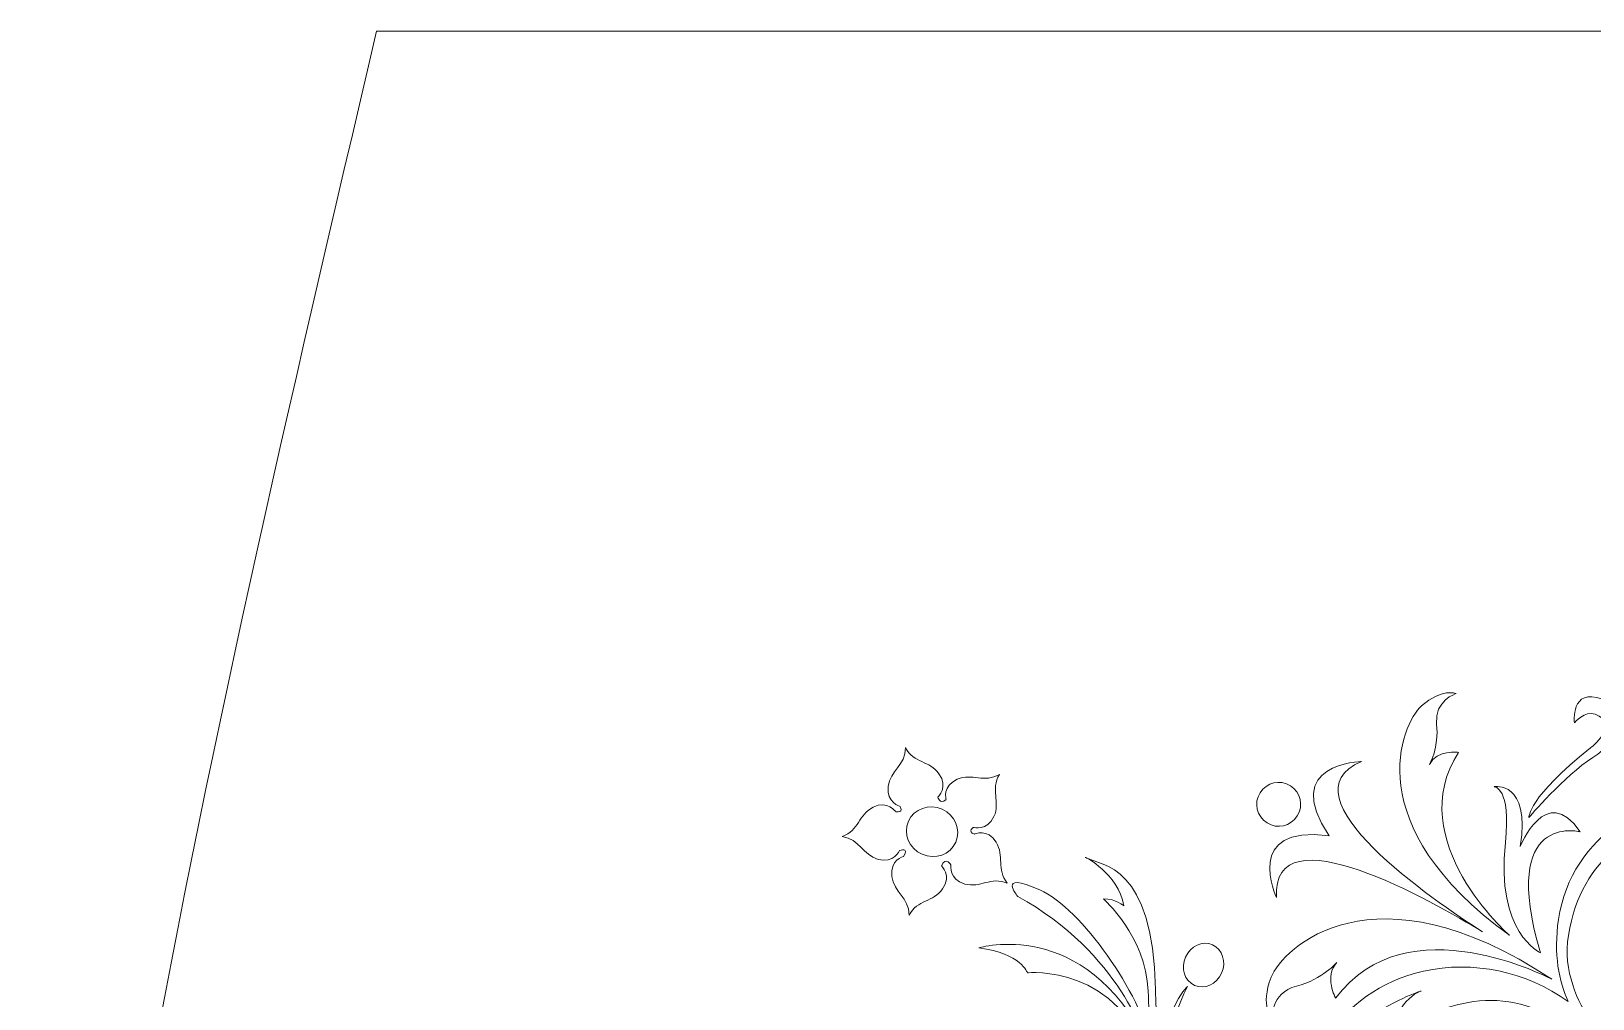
# Model space of a CAD drawing. Header units: millimetres. Extents: x -1420 to -489, y -454 to 898.
# Drawn here: x -740.9 to -604.5, y -152.3 to -67.8 of the extents above; entities that cross this region are included whole.
import ezdxf

# ---------------------------------------------------------------- set-up
doc = ezdxf.new("R2010")
doc.units = ezdxf.units.MM
doc.header["$MEASUREMENT"] = 0
doc.layers.add('Layer 1', color=7, linetype='Continuous')

msp = doc.modelspace()

# ---------------------------------------------------------------- linework, layer by layer
at = {"layer": 'Layer 1', "color": 1, "lineweight": 20}
for points, knots in [([(-710.7467, -453.7659), (-725.83, -389.4326), (-740.9134, -325.0992), (-740.9134, -260.7659), (-740.9134, -260.7659), (-740.9134, -196.4326), (-725.83, -132.0992), (-710.7467, -67.7659)], [0, 0, 0, 0, 0.33333333, 0.33333333, 0.33333333, 0.33333333, 1, 1, 1, 1]), ([(-710.7467, -67.766), (-710.7467, -67.766), (-493.7468, -67.766), (-493.7468, -67.766), (-493.7468, -67.766), (-490.9929, -67.7659), (-488.7466, -69.9335), (-488.7467, -72.591), (-488.7467, -72.591), (-488.7467, -72.591), (-488.7467, -448.9409), (-488.7467, -448.9409), (-488.7467, -448.9409), (-488.7467, -451.5984), (-490.9928, -453.7659), (-493.7467, -453.7659), (-493.7467, -453.7659), (-493.7467, -453.7659), (-710.7467, -453.7659), (-710.7467, -453.7659)], [0, 0, 0, 0, 0.16666667, 0.16666667, 0.16666667, 0.16666667, 0.33333333, 0.33333333, 0.33333333, 0.33333333, 0.5, 0.5, 0.5, 0.5, 0.66666667, 0.66666667, 0.66666667, 0.66666667, 1, 1, 1, 1])]:
    msp.add_open_spline(points, degree=3, knots=knots, dxfattribs=at)
at = {"layer": 'Layer 1', "color": 250, "lineweight": 9}
for points, knots in [([(-619.4941, -126.7112), (-619.4941, -126.7112), (-619.4941, -126.7112), (-619.4941, -126.7112), (-619.4941, -126.7112), (-621.2483, -128.2895), (-625.1167, -137.0908), (-611.8245, -146.7508), (-611.8245, -146.7508), (-611.8245, -146.7508), (-621.2504, -138.4292), (-616.2597, -130.7669), (-616.2597, -130.7669), (-616.2597, -130.7669), (-618.132, -130.5043), (-618.7954, -131.8175), (-618.7954, -131.8175), (-618.7954, -131.8175), (-617.9614, -130.3516), (-618.176, -128.2908), (-618.176, -128.2908), (-618.3906, -126.2299), (-616.4702, -125.6326), (-616.4702, -125.6326), (-616.4702, -125.6326), (-616.4702, -125.6326), (-617.7379, -125.1329), (-619.4941, -126.7112)], [0, 0, 0, 0, 0.125, 0.125, 0.125, 0.125, 0.25, 0.25, 0.25, 0.25, 0.375, 0.375, 0.375, 0.375, 0.5, 0.5, 0.5, 0.5, 0.625, 0.625, 0.625, 0.625, 0.75, 0.75, 0.75, 0.75, 1, 1, 1, 1]), ([(-606.1388, -128.1938), (-606.1388, -128.1938), (-606.1388, -128.1938), (-606.1388, -128.1938), (-606.1388, -128.1938), (-606.1388, -128.1938), (-605.2283, -127.0859), (-604.3373, -127.4365), (-604.3373, -127.4365), (-602.0651, -128.3413), (-604.729, -130.3768), (-604.729, -130.3768), (-604.729, -130.3768), (-610.2376, -134.7441), (-610.1171, -136.4608), (-610.1171, -136.4608), (-610.1171, -136.4608), (-610.1171, -136.4608), (-606.9861, -132.7728), (-604.5478, -131.2226), (-604.5478, -131.2226), (-602.1128, -129.6724), (-601.2332, -127.0337), (-603.6907, -126.1179), (-603.6907, -126.1179), (-606.5215, -125.0613), (-606.1388, -128.1938), (-606.1388, -128.1938)], [0, 0, 0, 0, 0.125, 0.125, 0.125, 0.125, 0.25, 0.25, 0.25, 0.25, 0.375, 0.375, 0.375, 0.375, 0.5, 0.5, 0.5, 0.5, 0.625, 0.625, 0.625, 0.625, 0.75, 0.75, 0.75, 0.75, 1, 1, 1, 1]), ([(-661.3201, -142.695), (-661.3201, -142.695), (-661.3201, -142.695), (-661.3201, -142.695), (-661.3201, -142.695), (-660.4894, -141.5223), (-661.421, -140.6737), (-661.421, -140.6737), (-661.421, -140.6737), (-660.998, -139.7815), (-660.5875, -140.6399), (-660.5875, -140.6399), (-660.5875, -140.6399), (-660.5875, -140.6399), (-660.7707, -141.8843), (-659.3846, -142.2675), (-659.3846, -142.2675), (-657.9993, -142.6474), (-657.1234, -141.5899), (-655.6718, -142.1913), (-655.6718, -142.1913), (-655.6718, -142.1913), (-655.6693, -142.1942), (-655.6693, -142.1942), (-655.6693, -142.1942), (-656.6539, -140.9697), (-655.888, -139.832), (-656.6442, -138.61), (-656.6442, -138.61), (-657.4012, -137.3868), (-658.545, -137.9141), (-658.545, -137.9141), (-658.545, -137.9141), (-659.2144, -137.6507), (-658.6248, -137.3196), (-658.6248, -137.3196), (-658.6248, -137.3196), (-658.6248, -137.3196), (-657.4195, -137.6857), (-656.8356, -136.3696), (-656.8356, -136.3696), (-656.2529, -135.058), (-657.1666, -134.0355), (-656.3579, -132.6901), (-656.3579, -132.6901), (-656.3579, -132.6901), (-656.3559, -132.6885), (-656.3559, -132.6885), (-656.3559, -132.6885), (-657.7119, -133.4801), (-658.7242, -132.5513), (-660.0439, -133.1181), (-660.0439, -133.1181), (-661.3669, -133.6833), (-661.0147, -134.8939), (-661.0147, -134.8939), (-661.0147, -134.8939), (-661.6234, -135.3752), (-661.7289, -134.6581), (-661.7289, -134.6581), (-661.7289, -134.6581), (-661.7289, -134.6581), (-660.8009, -133.8067), (-661.6369, -132.638), (-661.6369, -132.638), (-662.4688, -131.4698), (-663.815, -131.732), (-664.5634, -130.3585), (-664.5634, -130.3585), (-664.5711, -131.9271), (-665.8831, -132.3265), (-666.0684, -133.7521), (-666.0684, -133.7521), (-666.2516, -135.1773), (-665.0296, -135.4888), (-665.0296, -135.4888), (-665.0296, -135.4888), (-665.0296, -135.4888), (-664.6986, -136.0793), (-665.41, -135.96), (-665.41, -135.96), (-665.41, -135.96), (-666.1132, -134.9135), (-667.3934, -135.5646), (-667.3934, -135.5646), (-668.6737, -136.2124), (-668.6114, -137.5831), (-670.0826, -138.1189), (-670.0826, -138.1189), (-668.534, -138.3604), (-668.332, -139.7168), (-666.9508, -140.1126), (-666.9508, -140.1126), (-665.5692, -140.5068), (-665.0789, -139.345), (-665.0789, -139.345), (-665.0789, -139.345), (-665.0789, -139.345), (-664.2193, -139.014), (-664.7259, -139.8601), (-664.7259, -139.8601), (-664.7259, -139.8601), (-665.9479, -140.1757), (-665.7589, -141.5981), (-665.7589, -141.5981), (-665.57, -143.0249), (-664.258, -143.4219), (-664.2429, -144.986), (-664.2429, -144.986), (-663.4978, -143.6072), (-662.152, -143.8653), (-661.3201, -142.695)], [0, 0, 0, 0, 0.03448276, 0.03448276, 0.03448276, 0.03448276, 0.06896552, 0.06896552, 0.06896552, 0.06896552, 0.10344828, 0.10344828, 0.10344828, 0.10344828, 0.13793103, 0.13793103, 0.13793103, 0.13793103, 0.17241379, 0.17241379, 0.17241379, 0.17241379, 0.20689655, 0.20689655, 0.20689655, 0.20689655, 0.24137931, 0.24137931, 0.24137931, 0.24137931, 0.27586207, 0.27586207, 0.27586207, 0.27586207, 0.31034483, 0.31034483, 0.31034483, 0.31034483, 0.34482759, 0.34482759, 0.34482759, 0.34482759, 0.37931034, 0.37931034, 0.37931034, 0.37931034, 0.4137931, 0.4137931, 0.4137931, 0.4137931, 0.44827586, 0.44827586, 0.44827586, 0.44827586, 0.48275862, 0.48275862, 0.48275862, 0.48275862, 0.51724138, 0.51724138, 0.51724138, 0.51724138, 0.55172414, 0.55172414, 0.55172414, 0.55172414, 0.5862069, 0.5862069, 0.5862069, 0.5862069, 0.62068966, 0.62068966, 0.62068966, 0.62068966, 0.65517241, 0.65517241, 0.65517241, 0.65517241, 0.68965517, 0.68965517, 0.68965517, 0.68965517, 0.72413793, 0.72413793, 0.72413793, 0.72413793, 0.75862069, 0.75862069, 0.75862069, 0.75862069, 0.79310345, 0.79310345, 0.79310345, 0.79310345, 0.82758621, 0.82758621, 0.82758621, 0.82758621, 0.86206897, 0.86206897, 0.86206897, 0.86206897, 0.89655172, 0.89655172, 0.89655172, 0.89655172, 0.93103448, 0.93103448, 0.93103448, 0.93103448, 1, 1, 1, 1]), ([(-664.5654, -130.3544), (-664.5654, -130.3544), (-664.5654, -130.3544), (-664.5654, -130.3544), (-664.5654, -130.3544), (-664.5646, -130.3557), (-664.5638, -130.3557), (-664.5634, -130.3585), (-664.5634, -130.3585), (-664.5634, -130.3573), (-664.5634, -130.3573), (-664.5634, -130.3573), (-664.5634, -130.3573), (-664.5634, -130.3573), (-664.5654, -130.3544), (-664.5654, -130.3544)], [0, 0, 0, 0, 0.2, 0.2, 0.2, 0.2, 0.4, 0.4, 0.4, 0.4, 0.6, 0.6, 0.6, 0.6, 1, 1, 1, 1]), ([(-624.7315, -131.5667), (-624.7315, -131.5667), (-624.7315, -131.5667), (-624.7315, -131.5667), (-624.7315, -131.5667), (-624.7315, -131.5667), (-631.8371, -131.6954), (-627.5648, -138.0632), (-627.5648, -138.0632), (-627.5648, -138.0632), (-627.5652, -138.0632), (-627.5652, -138.0632), (-627.5652, -138.0632), (-635.1591, -137.0052), (-632.1666, -143.4512), (-632.1666, -143.4512), (-632.1666, -143.4512), (-632.6239, -135.7132), (-618.4154, -143.847), (-614.163, -146.4478), (-614.163, -146.4478), (-618.3629, -143.7615), (-631.8897, -134.5417), (-624.7315, -131.5667)], [0, 0, 0, 0, 0.14285714, 0.14285714, 0.14285714, 0.14285714, 0.28571429, 0.28571429, 0.28571429, 0.28571429, 0.42857143, 0.42857143, 0.42857143, 0.42857143, 0.57142857, 0.57142857, 0.57142857, 0.57142857, 0.71428571, 0.71428571, 0.71428571, 0.71428571, 1, 1, 1, 1]), ([(-630.9507, -133.6792), (-630.9507, -133.6792), (-630.9507, -133.6792), (-630.9507, -133.6792), (-630.9507, -133.6792), (-631.8498, -133.1165), (-633.0351, -133.3918), (-633.5954, -134.2892), (-633.5954, -134.2892), (-634.1586, -135.1883), (-633.8866, -136.3725), (-632.9879, -136.9364), (-632.9879, -136.9364), (-632.0888, -137.4963), (-630.9047, -137.2239), (-630.3415, -136.326), (-630.3415, -136.326), (-629.7796, -135.4269), (-630.0528, -134.2416), (-630.9507, -133.6792)], [0, 0, 0, 0, 0.16666667, 0.16666667, 0.16666667, 0.16666667, 0.33333333, 0.33333333, 0.33333333, 0.33333333, 0.5, 0.5, 0.5, 0.5, 0.66666667, 0.66666667, 0.66666667, 0.66666667, 1, 1, 1, 1]), ([(-613.1585, -133.7647), (-613.1585, -133.7647), (-613.1585, -133.7647), (-613.1585, -133.7647), (-613.1585, -133.7647), (-613.1585, -133.7647), (-611.638, -133.7928), (-612.1698, -138.6495), (-612.1698, -138.6495), (-613.0351, -146.5276), (-609.117, -148.27), (-609.117, -148.27), (-609.117, -148.27), (-612.7435, -135.9306), (-605.6518, -137.704), (-605.6518, -137.704), (-605.6518, -137.704), (-608.6386, -133.3144), (-610.8664, -139.0001), (-610.8664, -139.0001), (-610.8664, -139.0001), (-609.9713, -133.1939), (-613.1585, -133.7647), (-613.1585, -133.7647)], [0, 0, 0, 0, 0.14285714, 0.14285714, 0.14285714, 0.14285714, 0.28571429, 0.28571429, 0.28571429, 0.28571429, 0.42857143, 0.42857143, 0.42857143, 0.42857143, 0.57142857, 0.57142857, 0.57142857, 0.57142857, 0.71428571, 0.71428571, 0.71428571, 0.71428571, 1, 1, 1, 1]), ([(-583.2639, -146.0773), (-583.2639, -146.0773), (-583.2639, -146.0773), (-583.2639, -146.0773), (-583.2639, -146.0773), (-583.1267, -141.7833), (-586.8159, -135.894), (-593.0978, -134.9416), (-593.0978, -134.9416), (-599.3841, -133.9863), (-606.3929, -137.8653), (-607.5306, -145.3687), (-607.5306, -145.3687), (-607.9919, -148.4244), (-607.4715, -150.7865), (-606.6958, -152.5289), (-606.6958, -152.5289), (-610.3179, -149.8833), (-615.0231, -148.9378), (-619.3194, -149.8793), (-619.3194, -149.8793), (-626.8689, -151.5301), (-630.877, -158.9639), (-630.3704, -164.1602), (-630.3704, -164.1602), (-629.7657, -170.3549), (-625.6701, -173.7469), (-622.3624, -173.9391), (-622.3624, -173.9391), (-618.2876, -174.1749), (-616.7276, -170.6888), (-616.8778, -170.5935), (-616.8778, -170.5935), (-617.4072, -170.2539), (-618.6679, -173.2041), (-622.0949, -173.0388), (-622.0949, -173.0388), (-625.3904, -172.8759), (-629.0116, -169.2005), (-629.3394, -164.0099), (-629.3394, -164.0099), (-629.916, -154.8691), (-619.5271, -151.6058), (-619.5271, -151.6058), (-619.5271, -151.6058), (-619.5271, -151.6058), (-622.121, -152.4674), (-622.1324, -156.4246), (-622.1324, -156.4246), (-622.1324, -156.4246), (-620.6941, -153.6219), (-615.4258, -152.6132), (-615.4258, -152.6132), (-610.1525, -151.6046), (-603.8605, -154.7653), (-601.9218, -163.1263), (-601.9218, -163.1263), (-600.585, -168.9102), (-604.7905, -174.0824), (-604.7905, -174.0824), (-604.7905, -174.0824), (-604.7905, -174.0824), (-604.8198, -174.6), (-604.5368, -174.9058), (-604.5368, -174.9058), (-604.5368, -174.9058), (-602.3876, -173.1508), (-601.2499, -169.6423), (-601.2499, -169.6423), (-601.2401, -169.6635), (-601.2332, -169.6773), (-601.2332, -169.6773), (-601.2332, -169.6773), (-597.7737, -159.8716), (-593.9606, -164.3943), (-593.9606, -164.3943), (-593.9606, -164.3943), (-593.8413, -160.0988), (-597.994, -162.7712), (-597.994, -162.7712), (-597.994, -162.7712), (-594.6594, -159.3902), (-597.0175, -158.2554), (-597.0175, -158.2554), (-597.0175, -158.2554), (-597.0175, -158.2554), (-596.0312, -158.9932), (-598.6813, -161.9255), (-598.6813, -161.9255), (-599.5328, -162.8681), (-600.1387, -163.7379), (-600.578, -164.5344), (-600.578, -164.5344), (-600.6171, -163.5539), (-600.7434, -162.5049), (-600.9889, -161.3851), (-600.9889, -161.3851), (-601.6258, -158.4871), (-602.974, -156.0964), (-604.7527, -154.2351), (-604.7527, -154.2351), (-605.7922, -152.6609), (-607.1824, -149.8776), (-606.6677, -146.752), (-606.6677, -146.752), (-605.5259, -139.7815), (-600.5316, -136.8509), (-596.1489, -137.3953), (-596.1489, -137.3953), (-591.7679, -137.9422), (-590.4396, -140.1659), (-590.4396, -140.1659), (-590.4396, -140.1659), (-590.6611, -136.9197), (-592.8384, -136.3501), (-592.8384, -136.3501), (-592.8384, -136.3501), (-592.8384, -136.3501), (-584.1337, -138.4728), (-584.1182, -146.006), (-584.1182, -146.006), (-584.1097, -150.2873), (-586.8835, -153.4985), (-589.5808, -153.8071), (-589.5808, -153.8071), (-592.3852, -154.1296), (-593.5779, -151.7732), (-593.9928, -152.0814), (-593.9928, -152.0814), (-594.1109, -152.1657), (-592.6474, -154.9477), (-589.3116, -154.5336), (-589.3116, -154.5336), (-586.6082, -154.1984), (-583.428, -151.1949), (-583.2639, -146.0773)], [0, 0, 0, 0, 0.02857143, 0.02857143, 0.02857143, 0.02857143, 0.05714286, 0.05714286, 0.05714286, 0.05714286, 0.08571429, 0.08571429, 0.08571429, 0.08571429, 0.11428571, 0.11428571, 0.11428571, 0.11428571, 0.14285714, 0.14285714, 0.14285714, 0.14285714, 0.17142857, 0.17142857, 0.17142857, 0.17142857, 0.2, 0.2, 0.2, 0.2, 0.22857143, 0.22857143, 0.22857143, 0.22857143, 0.25714286, 0.25714286, 0.25714286, 0.25714286, 0.28571429, 0.28571429, 0.28571429, 0.28571429, 0.31428571, 0.31428571, 0.31428571, 0.31428571, 0.34285714, 0.34285714, 0.34285714, 0.34285714, 0.37142857, 0.37142857, 0.37142857, 0.37142857, 0.4, 0.4, 0.4, 0.4, 0.42857143, 0.42857143, 0.42857143, 0.42857143, 0.45714286, 0.45714286, 0.45714286, 0.45714286, 0.48571429, 0.48571429, 0.48571429, 0.48571429, 0.51428571, 0.51428571, 0.51428571, 0.51428571, 0.54285714, 0.54285714, 0.54285714, 0.54285714, 0.57142857, 0.57142857, 0.57142857, 0.57142857, 0.6, 0.6, 0.6, 0.6, 0.62857143, 0.62857143, 0.62857143, 0.62857143, 0.65714286, 0.65714286, 0.65714286, 0.65714286, 0.68571429, 0.68571429, 0.68571429, 0.68571429, 0.71428571, 0.71428571, 0.71428571, 0.71428571, 0.74285714, 0.74285714, 0.74285714, 0.74285714, 0.77142857, 0.77142857, 0.77142857, 0.77142857, 0.8, 0.8, 0.8, 0.8, 0.82857143, 0.82857143, 0.82857143, 0.82857143, 0.85714286, 0.85714286, 0.85714286, 0.85714286, 0.88571429, 0.88571429, 0.88571429, 0.88571429, 0.91428571, 0.91428571, 0.91428571, 0.91428571, 0.94285714, 0.94285714, 0.94285714, 0.94285714, 1, 1, 1, 1]), ([(-663.1113, -139.6736), (-663.1113, -139.6736), (-663.1113, -139.6736), (-663.1113, -139.6736), (-663.1113, -139.6736), (-664.2527, -139.1683), (-664.7878, -137.8762), (-664.3056, -136.785), (-664.3056, -136.785), (-663.8227, -135.7006), (-662.5046, -135.2278), (-661.3632, -135.7356), (-661.3632, -135.7356), (-660.2226, -136.2393), (-659.6864, -137.5326), (-660.1697, -138.6214), (-660.1697, -138.6214), (-660.6506, -139.7086), (-661.9687, -140.1798), (-663.1113, -139.6736)], [0, 0, 0, 0, 0.16666667, 0.16666667, 0.16666667, 0.16666667, 0.33333333, 0.33333333, 0.33333333, 0.33333333, 0.5, 0.5, 0.5, 0.5, 0.66666667, 0.66666667, 0.66666667, 0.66666667, 1, 1, 1, 1]), ([(-670.0862, -138.1218), (-670.0862, -138.1218), (-670.0862, -138.1218), (-670.0862, -138.1218), (-670.0862, -138.1218), (-670.0854, -138.1189), (-670.0846, -138.1189), (-670.0826, -138.1189), (-670.0826, -138.1189), (-670.0826, -138.1189), (-670.0842, -138.1177), (-670.0842, -138.1177), (-670.0842, -138.1177), (-670.0842, -138.1177), (-670.0862, -138.1218), (-670.0862, -138.1218)], [0, 0, 0, 0, 0.2, 0.2, 0.2, 0.2, 0.4, 0.4, 0.4, 0.4, 0.6, 0.6, 0.6, 0.6, 1, 1, 1, 1]), ([(-643.2106, -158.0212), (-643.2106, -158.0212), (-643.2106, -158.0212), (-643.2106, -158.0212), (-643.2106, -158.0212), (-639.6375, -170.1741), (-636.6698, -171.8351), (-636.6698, -171.8351), (-636.6698, -171.8351), (-636.6698, -171.8351), (-642.4488, -164.5653), (-642.7281, -151.4881), (-642.7281, -151.4881), (-642.9639, -140.5532), (-647.3559, -140.6892), (-648.8565, -139.9387), (-648.8565, -139.9387), (-648.8565, -139.9387), (-646.0325, -141.2756), (-645.4889, -144.1838), (-645.4889, -144.1838), (-645.4889, -144.1838), (-646.1311, -143.5648), (-647.292, -143.5522), (-647.292, -143.5522), (-647.292, -143.5522), (-643.5604, -146.7874), (-643.3707, -151.6184), (-643.3707, -151.6184), (-643.2673, -154.273), (-643.1243, -155.7063), (-643.0213, -156.4625), (-643.0213, -156.4625), (-644.0833, -151.8163), (-649.1468, -144.4232), (-652.8291, -142.7903), (-652.8291, -142.7903), (-656.7285, -141.061), (-654.7474, -143.3588), (-654.7474, -143.3588), (-654.7474, -143.3588), (-645.8249, -148.2281), (-643.4428, -156.2002), (-643.4428, -156.2002), (-643.4428, -156.2002), (-649.0063, -145.069), (-658.1524, -147.8449), (-658.1524, -147.8449), (-658.1524, -147.8449), (-654.449, -148.3221), (-653.9135, -150.0291), (-653.9135, -150.0291), (-653.9135, -150.0291), (-653.9135, -150.0291), (-645.8008, -149.2098), (-643.2106, -158.0212)], [0, 0, 0, 0, 0.06666667, 0.06666667, 0.06666667, 0.06666667, 0.13333333, 0.13333333, 0.13333333, 0.13333333, 0.2, 0.2, 0.2, 0.2, 0.26666667, 0.26666667, 0.26666667, 0.26666667, 0.33333333, 0.33333333, 0.33333333, 0.33333333, 0.4, 0.4, 0.4, 0.4, 0.46666667, 0.46666667, 0.46666667, 0.46666667, 0.53333333, 0.53333333, 0.53333333, 0.53333333, 0.6, 0.6, 0.6, 0.6, 0.66666667, 0.66666667, 0.66666667, 0.66666667, 0.73333333, 0.73333333, 0.73333333, 0.73333333, 0.8, 0.8, 0.8, 0.8, 0.86666667, 0.86666667, 0.86666667, 0.86666667, 1, 1, 1, 1]), ([(-632.6283, -150.4123), (-632.6283, -150.4123), (-632.6283, -150.4123), (-632.6283, -150.4123), (-632.6283, -150.4123), (-633.6129, -152.9219), (-632.5701, -154.0791), (-632.5701, -154.0791), (-632.5701, -154.0791), (-632.5701, -154.0791), (-632.6976, -151.787), (-630.4103, -151.188), (-630.4103, -151.188), (-628.1206, -150.5902), (-626.8836, -149.1117), (-626.8836, -149.1117), (-626.8836, -149.1117), (-628.0229, -150.3476), (-626.9931, -152.2459), (-626.9931, -152.2459), (-626.9931, -152.2459), (-620.7951, -143.8356), (-608.1153, -150.5821), (-608.1153, -150.5821), (-608.1153, -150.5821), (-623.7762, -140.2376), (-631.645, -147.8999), (-632.6283, -150.4123)], [0, 0, 0, 0, 0.125, 0.125, 0.125, 0.125, 0.25, 0.25, 0.25, 0.25, 0.375, 0.375, 0.375, 0.375, 0.5, 0.5, 0.5, 0.5, 0.625, 0.625, 0.625, 0.625, 0.75, 0.75, 0.75, 0.75, 1, 1, 1, 1]), ([(-664.2433, -144.9872), (-664.2433, -144.9872), (-664.2433, -144.9872), (-664.2433, -144.9872), (-664.2433, -144.9872), (-664.2433, -144.9872), (-664.2421, -144.9904), (-664.2421, -144.9904), (-664.2421, -144.9904), (-664.2405, -144.9888), (-664.2421, -144.9872), (-664.2429, -144.986), (-664.2429, -144.986), (-664.2429, -144.986), (-664.2433, -144.9872), (-664.2433, -144.9872)], [0, 0, 0, 0, 0.2, 0.2, 0.2, 0.2, 0.4, 0.4, 0.4, 0.4, 0.6, 0.6, 0.6, 0.6, 1, 1, 1, 1]), ([(-636.9552, -150.0491), (-636.9552, -150.0491), (-636.9552, -150.0491), (-636.9552, -150.0491), (-636.9552, -150.0491), (-636.5224, -149.0681), (-636.8767, -147.963), (-637.7464, -147.577), (-637.7464, -147.577), (-638.617, -147.1914), (-639.6741, -147.671), (-640.1082, -148.6503), (-640.1082, -148.6503), (-640.5415, -149.628), (-640.188, -150.7348), (-639.3178, -151.1221), (-639.3178, -151.1221), (-638.4472, -151.5077), (-637.3893, -151.0251), (-636.9552, -150.0491)], [0, 0, 0, 0, 0.16666667, 0.16666667, 0.16666667, 0.16666667, 0.33333333, 0.33333333, 0.33333333, 0.33333333, 0.5, 0.5, 0.5, 0.5, 0.66666667, 0.66666667, 0.66666667, 0.66666667, 1, 1, 1, 1]), ([(-641.5631, -158.9008), (-641.5631, -158.9008), (-641.5631, -158.9008), (-641.5631, -158.9008), (-641.5631, -158.9008), (-641.7643, -157.3803), (-641.6963, -154.705), (-639.9441, -151.2218), (-639.9441, -151.2218), (-639.9441, -151.2218), (-642.5652, -153.6642), (-641.5631, -158.9008)], [0, 0, 0, 0, 0.25, 0.25, 0.25, 0.25, 0.5, 0.5, 0.5, 0.5, 1, 1, 1, 1])]:
    msp.add_open_spline(points, degree=3, knots=knots, dxfattribs=at)

doc.saveas('drawing.dxf')
